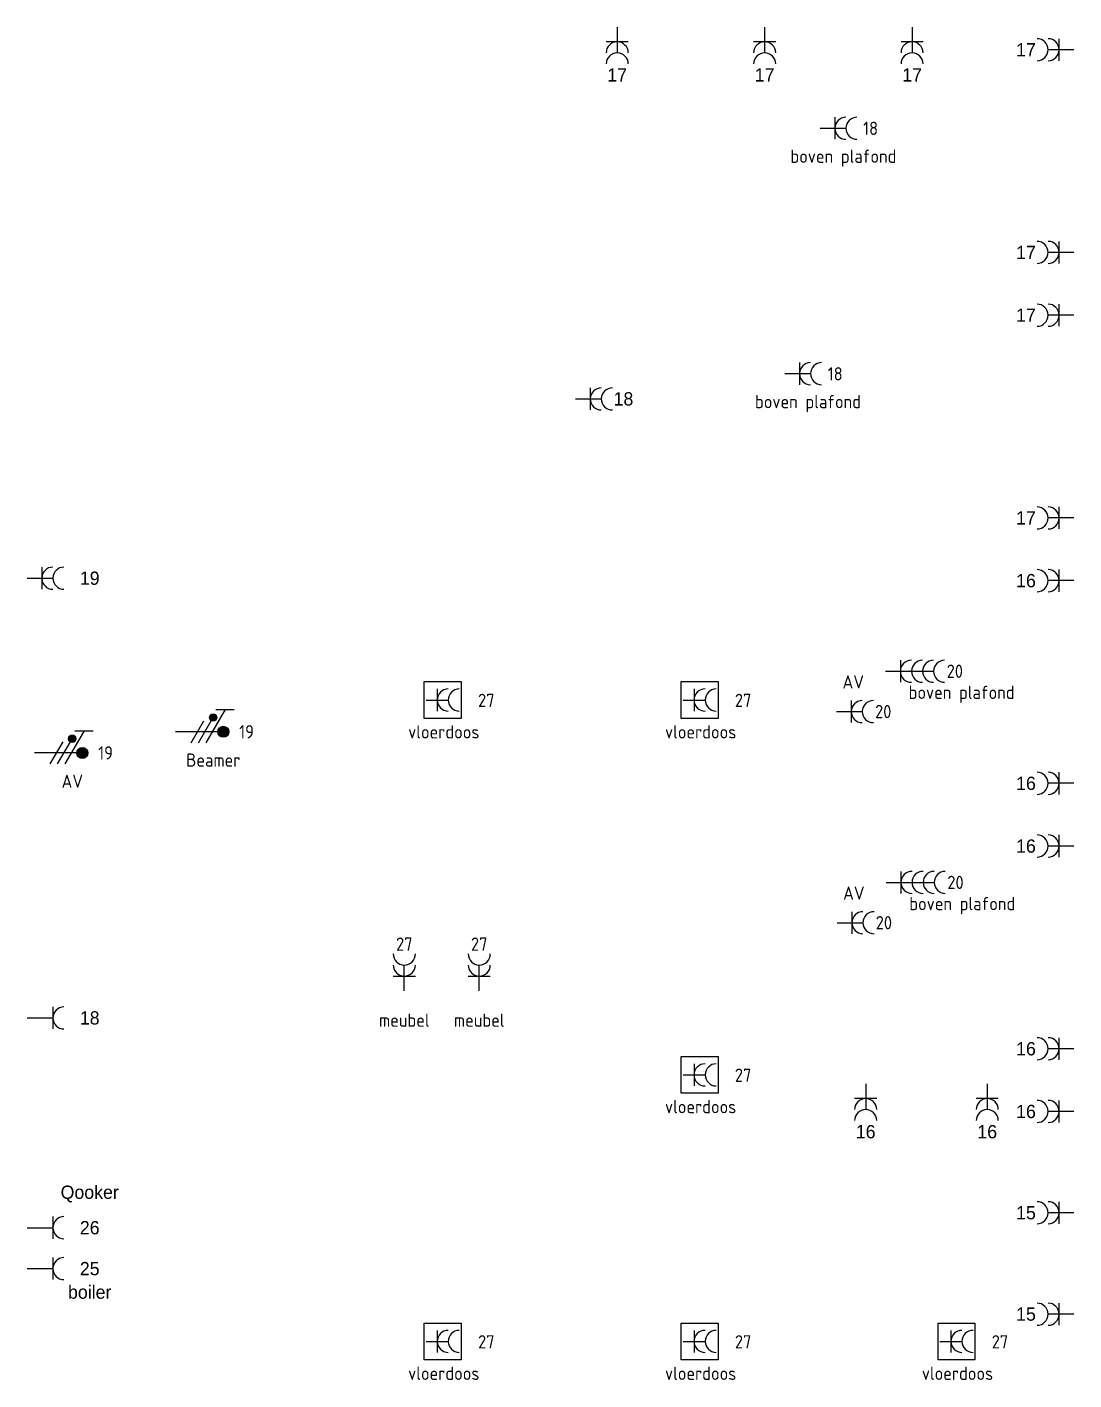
# Model space of a CAD drawing. Header units: millimetres. Extents: x -1608 to 112523, y -8311 to 74446.
# Drawn here: x 98326 to 112523, y 52452 to 70801 of the extents above; entities that cross this region are included whole.
import ezdxf
from ezdxf.enums import TextEntityAlignment as Align

# ---------------------------------------------------------------- set-up
doc = ezdxf.new("R2010")
doc.units = ezdxf.units.MM
doc.header["$LTSCALE"] = 100
doc.layers.add('EL6222--', color=3, linetype='Continuous')
doc.styles.add('buro-018', font='BUROFONT.shx', dxfattribs={"height": 180})
doc.styles.add('STABICAD-018', font='ISOCP.SHX', dxfattribs={"height": 1.8})

# ---------------------------------------------------------------- blocks, each defined once
blk = doc.blocks.new('111304A')
at = {"color": 0, "linetype": 'Continuous'}
for p, q in [((0, 1), (0, 4.5)), ((-1.5, 3), (1.5, 3))]:
    blk.add_line(p, q, dxfattribs=at)
for centre in [(0, 6), (0, 4.5)]:
    blk.add_arc(centre, 1.5, 180, 0, dxfattribs=at)
at = {"color": 0, "linetype": 'Continuous', "style": 'buro-018'}
for tag, p in [('PANEL', (0, 11.5)), ('CIRCUIT', (0, 8.5)), ('SUBCIRCUIT', (4.5, 8.5))]:
    blk.add_attdef(tag, text='', height=1.8, dxfattribs=at).set_placement(p, align=Align.MIDDLE)
at = {"color": 0, "linetype": 'Continuous', "style": 'buro-018', "flags": 1}
for tag, p in [('POWERCODE', (13, 8.5)), ('ARTICLECODE', (0, 0))]:
    blk.add_attdef(tag, text='', height=1.8, dxfattribs=at).set_placement(p, align=Align.MIDDLE)
blk = doc.blocks.new('111304')
at = {"color": 0, "linetype": 'Continuous'}
for p, q in [((-1.5, 4.5), (1.5, 4.5)), ((0, 1), (0, 4.5))]:
    blk.add_line(p, q, dxfattribs=at)
blk.add_arc((0, 6), 1.5, 180, 0, dxfattribs=at)
at = {"color": 0, "linetype": 'Continuous', "style": 'buro-018'}
for tag, p in [('PANEL', (0, 11.5)), ('CIRCUIT', (0, 8.5)), ('SUBCIRCUIT', (4.5, 8.5))]:
    blk.add_attdef(tag, text='', height=1.8, dxfattribs=at).set_placement(p, align=Align.MIDDLE)
at = {"color": 0, "linetype": 'Continuous', "style": 'buro-018', "flags": 1}
for tag, p in [('POWERCODE', (13, 8.5)), ('ARTICLECODE', (0, 0))]:
    blk.add_attdef(tag, text='', height=1.8, dxfattribs=at).set_placement(p, align=Align.MIDDLE)
blk = doc.blocks.new('E00078')
at = {"color": 0, "linetype": 'Continuous'}
for p, q in [((-3, 6.48), (-3, 8.98)), ((-3, 7.73), (1.5, 5.13)), ((0, 7.5), (0, 1)), ((1.5, 4.13), (-1.5, 5.87)), ((1.5, 3.13), (-1.5, 4.87))]:
    blk.add_line(p, q, dxfattribs=at)
at = {"color": 0, "const_width": 0.75}
blk.add_lwpolyline([(-0.38, 7.5, 1), (0.38, 7.5, 1)], format="xyb", close=True, dxfattribs=at)
at = {"color": 0, "linetype": 'Continuous', "const_width": 0.5}
blk.add_lwpolyline([(-2.18, 6.12, 1), (-1.68, 6.12, 1)], format="xyb", close=True, dxfattribs=at)
at = {"color": 0, "linetype": 'Continuous'}
for centre, radius in [((0, 7.5), 0.75), ((-1.93, 6.12), 0.5)]:
    blk.add_circle(centre, radius, dxfattribs=at)
at = {"color": 0, "linetype": 'Continuous', "style": 'buro-018'}
for tag, p in [('PANEL', (0, 14)), ('CIRCUIT', (0, 11)), ('SUBCIRCUIT', (4.5, 11))]:
    blk.add_attdef(tag, text='', height=1.8, dxfattribs=at).set_placement(p, align=Align.MIDDLE)
at = {"color": 0, "linetype": 'Continuous', "style": 'buro-018', "flags": 1}
for tag, p in [('POWERCODE', (13, 11)), ('ARTICLECODE', (0, 0))]:
    blk.add_attdef(tag, text='', height=1.8, dxfattribs=at).set_placement(p, align=Align.MIDDLE)
blk = doc.blocks.new('111304R')
at = {"color": 0, "linetype": 'Continuous'}
for p, q in [((-2.5, 2.5), (2.5, 2.5)), ((-2.5, -2.5), (-2.5, 2.5)), ((2.5, 2.5), (2.5, -2.5)), ((0, -2.25), (0, 0.75)), ((-1.5, -0.75), (1.5, -0.75)), ((2.5, -2.5), (-2.5, -2.5))]:
    blk.add_line(p, q, dxfattribs=at)
for centre in [(0, 2.25), (0, 0.75)]:
    blk.add_arc(centre, 1.5, 180, 0, dxfattribs=at)
at = {"color": 0, "linetype": 'Continuous', "style": 'STABICAD-018'}
for tag, p in [('PANEL', (-0.12, 6.9)), ('CIRCUIT', (-0.12, 3.9)), ('SUBCIRCUIT', (4.38, 3.9)), ('ARTICLECODE', (0, -3.5))]:
    blk.add_attdef(tag, text='', height=1.8, dxfattribs=at).set_placement(p, align=Align.MIDDLE)
at = {"color": 0, "linetype": 'Continuous', "style": 'STABICAD-018', "flags": 1}
blk.add_attdef('POWERCODE', text='', height=1.8, dxfattribs=at).set_placement((12.88, 3.9), align=Align.MIDDLE)
blk = doc.blocks.new('111304C')
at = {"color": 0, "linetype": 'Continuous'}
for p, q in [((0, 1), (0, 7.5)), ((-1.5, 3), (1.5, 3))]:
    blk.add_line(p, q, dxfattribs=at)
for centre in [(0, 9), (0, 7.5), (0, 6), (0, 4.5)]:
    blk.add_arc(centre, 1.5, 180, 0, dxfattribs=at)
at = {"color": 0, "linetype": 'Continuous', "style": 'buro-018'}
for tag, p in [('PANEL', (0, 14.5)), ('CIRCUIT', (0, 11.5)), ('SUBCIRCUIT', (4.5, 11.5))]:
    blk.add_attdef(tag, text='', height=1.8, dxfattribs=at).set_placement(p, align=Align.MIDDLE)
at = {"color": 0, "linetype": 'Continuous', "style": 'buro-018', "flags": 1}
for tag, p in [('POWERCODE', (13, 11.5)), ('ARTICLECODE', (0, 0))]:
    blk.add_attdef(tag, text='', height=1.8, dxfattribs=at).set_placement(p, align=Align.MIDDLE)

msp = doc.modelspace()

# ---------------------------------------------------------------- block references
at = {"layer": 'EL6222--', "linetype": 'Continuous'}
ref = msp.add_blockref('111304A', (106329, 70901), dxfattribs=dict(at, xscale=100, yscale=100, zscale=100, rotation=180))
ref.add_attrib('CIRCUIT', '17', dxfattribs={"layer": '0', "color": 1, "linetype": 'ByBlock', "height": 180, "style": 'buro-018'}).set_placement((106329, 70151), align=Align.MIDDLE)
ref = msp.add_blockref('111304A', (108329, 70901), dxfattribs=dict(at, xscale=100, yscale=100, zscale=100, rotation=180))
ref.add_attrib('CIRCUIT', '17', dxfattribs={"layer": '0', "color": 1, "linetype": 'ByBlock', "height": 180, "style": 'buro-018'}).set_placement((108329, 70151), align=Align.MIDDLE)
ref = msp.add_blockref('111304A', (110329, 70901), dxfattribs=dict(at, xscale=100, yscale=100, zscale=100, rotation=180))
ref.add_attrib('CIRCUIT', '17', dxfattribs={"layer": '0', "color": 1, "linetype": 'ByBlock', "height": 180, "style": 'buro-018'}).set_placement((110329, 70151), align=Align.MIDDLE)
ref = msp.add_blockref('111304A', (112623, 70493), dxfattribs=dict(at, xscale=100, yscale=100, zscale=100, rotation=90.00000000000001))
ref.add_attrib('CIRCUIT', '17', dxfattribs={"layer": '0', "color": 1, "linetype": 'ByBlock', "height": 180, "style": 'buro-018'}).set_placement((111873, 70493), align=Align.MIDDLE)
ref = msp.add_blockref('111304A', (108981, 69428), dxfattribs=dict(at, xscale=100, yscale=100, zscale=100, rotation=270))
ref.add_attrib('CIRCUIT', '18', dxfattribs={"layer": '0', "color": 1, "linetype": 'Continuous', "height": 180, "style": 'STABICAD-018'}).set_placement((109766, 69427), align=Align.MIDDLE)
ref.add_attrib('POWERCODE', 'boven plafond', dxfattribs={"layer": '0', "color": 1, "linetype": 'Continuous', "height": 180, "style": 'STABICAD-018'}).set_placement((109397, 69022), align=Align.MIDDLE)
ref = msp.add_blockref('111304A', (112623, 67744), dxfattribs=dict(at, xscale=99.99999999999999, yscale=99.99999999999999, zscale=99.99999999999999, rotation=90.00008337618304))
ref.add_attrib('CIRCUIT', '17', dxfattribs={"layer": '0', "color": 1, "linetype": 'ByBlock', "height": 180, "style": 'buro-018'}).set_placement((111873, 67744), align=Align.MIDDLE)
ref = msp.add_blockref('111304A', (112623, 66893), dxfattribs=dict(at, xscale=100, yscale=100, zscale=100, rotation=90.00000000000001))
ref.add_attrib('CIRCUIT', '17', dxfattribs={"layer": '0', "color": 1, "linetype": 'ByBlock', "height": 180, "style": 'buro-018'}).set_placement((111873, 66893), align=Align.MIDDLE)
ref = msp.add_blockref('111304A', (108501, 66100), dxfattribs=dict(at, xscale=100, yscale=100, zscale=100, rotation=270))
ref.add_attrib('CIRCUIT', '18', dxfattribs={"layer": '0', "color": 1, "linetype": 'Continuous', "height": 180, "style": 'STABICAD-018'}).set_placement((109286, 66098), align=Align.MIDDLE)
ref.add_attrib('POWERCODE', 'boven plafond', dxfattribs={"layer": '0', "color": 1, "linetype": 'Continuous', "height": 180, "style": 'STABICAD-018'}).set_placement((108917, 65694), align=Align.MIDDLE)
ref = msp.add_blockref('111304A', (105664, 65758), dxfattribs=dict(at, xscale=100, yscale=100, zscale=100, rotation=270))
ref.add_attrib('CIRCUIT', '18', dxfattribs={"layer": '0', "color": 1, "linetype": 'ByBlock', "height": 180, "style": 'buro-018'}).set_placement((106414, 65758), align=Align.MIDDLE)
ref = msp.add_blockref('111304A', (112623, 64144), dxfattribs=dict(at, xscale=99.99999999999999, yscale=99.99999999999999, zscale=99.99999999999999, rotation=90.00008337618304))
ref.add_attrib('CIRCUIT', '17', dxfattribs={"layer": '0', "color": 1, "linetype": 'ByBlock', "height": 180, "style": 'buro-018'}).set_placement((111873, 64144), align=Align.MIDDLE)
ref = msp.add_blockref('111304A', (98226, 63326), dxfattribs=dict(at, xscale=100, yscale=100, zscale=100, rotation=270))
ref.add_attrib('CIRCUIT', '19', dxfattribs={"layer": '0', "color": 1, "linetype": 'ByBlock', "height": 180, "style": 'buro-018'}).set_placement((99176, 63326), align=Align.MIDDLE)
ref = msp.add_blockref('111304A', (112623, 63293), dxfattribs=dict(at, xscale=100, yscale=100, zscale=100, rotation=90.00000000000001))
ref.add_attrib('CIRCUIT', '16', dxfattribs={"layer": '0', "color": 1, "linetype": 'ByBlock', "height": 180, "style": 'buro-018'}).set_placement((111873, 63293), align=Align.MIDDLE)
ref = msp.add_blockref('111304C', (109870, 62064), dxfattribs=dict(at, xscale=100, yscale=100, zscale=100, rotation=270))
ref.add_attrib('CIRCUIT', '20', dxfattribs={"layer": '0', "color": 1, "linetype": 'Continuous', "height": 180, "style": 'STABICAD-018'}).set_placement((110908, 62064), align=Align.MIDDLE)
ref.add_attrib('POWERCODE', 'boven plafond', dxfattribs={"layer": '0', "color": 1, "linetype": 'Continuous', "height": 180, "style": 'STABICAD-018'}).set_placement((111000, 61751), align=Align.MIDDLE)
ref = msp.add_blockref('111304R', (103963, 61673), dxfattribs=dict(at, xscale=100, yscale=100, zscale=100, rotation=270))
ref.add_attrib('CIRCUIT', '27', dxfattribs={"layer": '0', "color": 1, "linetype": 'Continuous', "height": 180, "style": 'STABICAD-018'}).set_placement((104554, 61668), align=Align.MIDDLE)
ref.add_attrib('POWERCODE', 'vloerdoos', dxfattribs={"layer": '0', "color": 1, "linetype": 'Continuous', "height": 180, "style": 'STABICAD-018'}).set_placement((103978, 61242), align=Align.MIDDLE)
ref = msp.add_blockref('111304R', (107447, 61673), dxfattribs=dict(at, xscale=100, yscale=100, zscale=100, rotation=270))
ref.add_attrib('CIRCUIT', '27', dxfattribs={"layer": '0', "color": 1, "linetype": 'Continuous', "height": 180, "style": 'STABICAD-018'}).set_placement((108037, 61668), align=Align.MIDDLE)
ref.add_attrib('POWERCODE', 'vloerdoos', dxfattribs={"layer": '0', "color": 1, "linetype": 'Continuous', "height": 180, "style": 'STABICAD-018'}).set_placement((107461, 61242), align=Align.MIDDLE)
ref = msp.add_blockref('111304A', (109203, 61517), dxfattribs=dict(at, xscale=100, yscale=100, zscale=100, rotation=270))
ref.add_attrib('CIRCUIT', '20', dxfattribs={"layer": '0', "color": 1, "linetype": 'Continuous', "height": 180, "style": 'STABICAD-018'}).set_placement((109937, 61517), align=Align.MIDDLE)
ref.add_attrib('POWERCODE', 'AV', dxfattribs={"layer": '0', "color": 1, "linetype": 'Continuous', "height": 180, "style": 'STABICAD-018'}).set_placement((109531, 61919), align=Align.MIDDLE)
ref = msp.add_blockref('E00078', (100238, 61243), dxfattribs=dict(at, xscale=100, yscale=100, zscale=100, rotation=270))
ref.add_attrib('CIRCUIT', '19', dxfattribs={"layer": '0', "color": 1, "linetype": 'Continuous', "height": 180, "style": 'STABICAD-018'}).set_placement((101303, 61243), align=Align.MIDDLE)
ref.add_attrib('POWERCODE', 'Beamer', dxfattribs={"layer": '0', "color": 1, "linetype": 'Continuous', "height": 180, "style": 'STABICAD-018'}).set_placement((100852, 60859), align=Align.MIDDLE)
ref = msp.add_blockref('E00078', (98327, 60956), dxfattribs=dict(at, xscale=100, yscale=100, zscale=100, rotation=270))
ref.add_attrib('CIRCUIT', '19', dxfattribs={"layer": '0', "color": 1, "linetype": 'Continuous', "height": 180, "style": 'STABICAD-018'}).set_placement((99391, 60956), align=Align.MIDDLE)
ref.add_attrib('POWERCODE', 'AV', dxfattribs={"layer": '0', "color": 1, "linetype": 'Continuous', "height": 180, "style": 'STABICAD-018'}).set_placement((98940, 60572), align=Align.MIDDLE)
ref = msp.add_blockref('111304A', (112623, 60544), dxfattribs=dict(at, xscale=99.99999999999999, yscale=99.99999999999999, zscale=99.99999999999999, rotation=90.00008337618304))
ref.add_attrib('CIRCUIT', '16', dxfattribs={"layer": '0', "color": 1, "linetype": 'ByBlock', "height": 180, "style": 'buro-018'}).set_placement((111873, 60544), align=Align.MIDDLE)
ref = msp.add_blockref('111304A', (112623, 59693), dxfattribs=dict(at, xscale=100, yscale=100, zscale=100, rotation=90.00000000000001))
ref.add_attrib('CIRCUIT', '16', dxfattribs={"layer": '0', "color": 1, "linetype": 'ByBlock', "height": 180, "style": 'buro-018'}).set_placement((111873, 59693), align=Align.MIDDLE)
ref = msp.add_blockref('111304C', (109878, 59200), dxfattribs=dict(at, xscale=100, yscale=100, zscale=100, rotation=270))
ref.add_attrib('CIRCUIT', '20', dxfattribs={"layer": '0', "color": 1, "linetype": 'Continuous', "height": 180, "style": 'STABICAD-018'}).set_placement((110917, 59200), align=Align.MIDDLE)
ref.add_attrib('POWERCODE', 'boven plafond', dxfattribs={"layer": '0', "color": 1, "linetype": 'Continuous', "height": 180, "style": 'STABICAD-018'}).set_placement((111009, 58886), align=Align.MIDDLE)
ref = msp.add_blockref('111304A', (109212, 58653), dxfattribs=dict(at, xscale=100, yscale=100, zscale=100, rotation=270))
ref.add_attrib('CIRCUIT', '20', dxfattribs={"layer": '0', "color": 1, "linetype": 'Continuous', "height": 180, "style": 'STABICAD-018'}).set_placement((109946, 58653), align=Align.MIDDLE)
ref.add_attrib('POWERCODE', 'AV', dxfattribs={"layer": '0', "color": 1, "linetype": 'Continuous', "height": 180, "style": 'STABICAD-018'}).set_placement((109539, 59055), align=Align.MIDDLE)
ref = msp.add_blockref('111304A', (103442, 57629), dxfattribs=dict(at, xscale=100, yscale=100, zscale=100))
ref.add_attrib('CIRCUIT', '27', dxfattribs={"layer": '0', "color": 1, "linetype": 'Continuous', "height": 180, "style": 'STABICAD-018'}).set_placement((103442, 58363), align=Align.MIDDLE)
ref.add_attrib('POWERCODE', 'meubel', dxfattribs={"layer": '0', "color": 1, "linetype": 'Continuous', "height": 180, "style": 'STABICAD-018'}).set_placement((103442, 57332), align=Align.MIDDLE)
ref = msp.add_blockref('111304A', (104458, 57629), dxfattribs=dict(at, xscale=100, yscale=100, zscale=100))
ref.add_attrib('CIRCUIT', '27', dxfattribs={"layer": '0', "color": 1, "linetype": 'Continuous', "height": 180, "style": 'STABICAD-018'}).set_placement((104458, 58363), align=Align.MIDDLE)
ref.add_attrib('POWERCODE', 'meubel', dxfattribs={"layer": '0', "color": 1, "linetype": 'Continuous', "height": 180, "style": 'STABICAD-018'}).set_placement((104458, 57332), align=Align.MIDDLE)
ref = msp.add_blockref('111304', (98226, 57362), dxfattribs=dict(at, xscale=100, yscale=100, zscale=100, rotation=270))
ref.add_attrib('CIRCUIT', '18', dxfattribs={"layer": '0', "color": 1, "linetype": 'ByBlock', "height": 180, "style": 'buro-018'}).set_placement((99176, 57362), align=Align.MIDDLE)
ref = msp.add_blockref('111304A', (112623, 56944), dxfattribs=dict(at, xscale=100, yscale=100, zscale=100, rotation=90.00000000000001))
ref.add_attrib('CIRCUIT', '16', dxfattribs={"layer": '0', "color": 1, "linetype": 'ByBlock', "height": 180, "style": 'buro-018'}).set_placement((111873, 56944), align=Align.MIDDLE)
ref = msp.add_blockref('111304R', (107447, 56590), dxfattribs=dict(at, xscale=100, yscale=100, zscale=100, rotation=270))
ref.add_attrib('CIRCUIT', '27', dxfattribs={"layer": '0', "color": 1, "linetype": 'Continuous', "height": 180, "style": 'STABICAD-018'}).set_placement((108037, 56585), align=Align.MIDDLE)
ref.add_attrib('POWERCODE', 'vloerdoos', dxfattribs={"layer": '0', "color": 1, "linetype": 'Continuous', "height": 180, "style": 'STABICAD-018'}).set_placement((107461, 56159), align=Align.MIDDLE)
ref = msp.add_blockref('111304A', (109699, 56569), dxfattribs=dict(at, xscale=100, yscale=100, zscale=100, rotation=179.999916626916))
ref.add_attrib('CIRCUIT', '16', dxfattribs={"layer": '0', "color": 1, "linetype": 'ByBlock', "height": 180, "style": 'buro-018'}).set_placement((109699, 55819), align=Align.MIDDLE)
ref = msp.add_blockref('111304A', (111347, 56569), dxfattribs=dict(at, xscale=100, yscale=100, zscale=100, rotation=179.999916626916))
ref.add_attrib('CIRCUIT', '16', dxfattribs={"layer": '0', "color": 1, "linetype": 'ByBlock', "height": 180, "style": 'buro-018'}).set_placement((111347, 55819), align=Align.MIDDLE)
ref = msp.add_blockref('111304A', (112623, 56093), dxfattribs=dict(at, xscale=100, yscale=100, zscale=100, rotation=90.00000000000001))
ref.add_attrib('CIRCUIT', '16', dxfattribs={"layer": '0', "color": 1, "linetype": 'ByBlock', "height": 180, "style": 'buro-018'}).set_placement((111873, 56093), align=Align.MIDDLE)
ref = msp.add_blockref('111304', (98226, 54517), dxfattribs=dict(at, xscale=100, yscale=100, zscale=100, rotation=270))
ref.add_attrib('CIRCUIT', '26', dxfattribs={"layer": '0', "color": 1, "linetype": 'Continuous', "height": 180, "style": 'buro-018'}).set_placement((99176, 54517), align=Align.MIDDLE)
ref.add_attrib('POWERCODE', 'Qooker', dxfattribs={"layer": '0', "color": 1, "linetype": 'Continuous', "height": 180, "style": 'buro-018'}).set_placement((99176, 54978), align=Align.MIDDLE)
ref = msp.add_blockref('111304A', (112623, 54719), dxfattribs=dict(at, xscale=100, yscale=100, zscale=100, rotation=90.00000000000001))
ref.add_attrib('CIRCUIT', '15', dxfattribs={"layer": '0', "color": 1, "linetype": 'ByBlock', "height": 180, "style": 'buro-018'}).set_placement((111873, 54719), align=Align.MIDDLE)
ref = msp.add_blockref('111304', (98226, 53962), dxfattribs=dict(at, xscale=100, yscale=100, zscale=100, rotation=270))
ref.add_attrib('CIRCUIT', '25', dxfattribs={"layer": '0', "color": 1, "linetype": 'Continuous', "height": 180, "style": 'buro-018'}).set_placement((99176, 53962), align=Align.MIDDLE)
ref.add_attrib('POWERCODE', 'boiler', dxfattribs={"layer": '0', "color": 1, "linetype": 'Continuous', "height": 180, "style": 'buro-018'}).set_placement((99176, 53647), align=Align.MIDDLE)
ref = msp.add_blockref('111304A', (112623, 53344), dxfattribs=dict(at, xscale=100, yscale=100, zscale=100, rotation=90.0000416880915))
ref.add_attrib('CIRCUIT', '15', dxfattribs={"layer": '0', "color": 1, "linetype": 'ByBlock', "height": 180, "style": 'buro-018'}).set_placement((111873, 53344), align=Align.MIDDLE)
ref = msp.add_blockref('111304R', (103963, 52974), dxfattribs=dict(at, xscale=100, yscale=100, zscale=100, rotation=270))
ref.add_attrib('CIRCUIT', '27', dxfattribs={"layer": '0', "color": 1, "linetype": 'Continuous', "height": 180, "style": 'STABICAD-018'}).set_placement((104554, 52969), align=Align.MIDDLE)
ref.add_attrib('POWERCODE', 'vloerdoos', dxfattribs={"layer": '0', "color": 1, "linetype": 'Continuous', "height": 180, "style": 'STABICAD-018'}).set_placement((103978, 52542), align=Align.MIDDLE)
ref = msp.add_blockref('111304R', (107447, 52974), dxfattribs=dict(at, xscale=100, yscale=100, zscale=100, rotation=270))
ref.add_attrib('CIRCUIT', '27', dxfattribs={"layer": '0', "color": 1, "linetype": 'Continuous', "height": 180, "style": 'STABICAD-018'}).set_placement((108037, 52969), align=Align.MIDDLE)
ref.add_attrib('POWERCODE', 'vloerdoos', dxfattribs={"layer": '0', "color": 1, "linetype": 'Continuous', "height": 180, "style": 'STABICAD-018'}).set_placement((107461, 52542), align=Align.MIDDLE)
ref = msp.add_blockref('111304R', (110930, 52974), dxfattribs=dict(at, xscale=100, yscale=100, zscale=100, rotation=270))
ref.add_attrib('CIRCUIT', '27', dxfattribs={"layer": '0', "color": 1, "linetype": 'Continuous', "height": 180, "style": 'STABICAD-018'}).set_placement((111520, 52969), align=Align.MIDDLE)
ref.add_attrib('POWERCODE', 'vloerdoos', dxfattribs={"layer": '0', "color": 1, "linetype": 'Continuous', "height": 180, "style": 'STABICAD-018'}).set_placement((110944, 52542), align=Align.MIDDLE)

doc.saveas('drawing.dxf')
